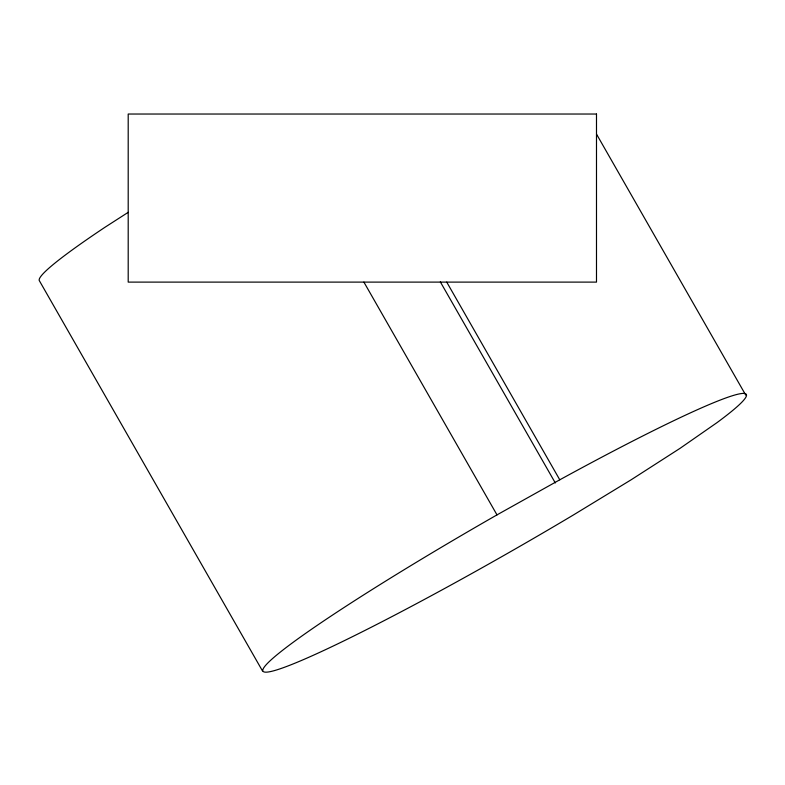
<?xml version="1.0" encoding="UTF-8"?>
<svg xmlns="http://www.w3.org/2000/svg" width="785" height="785" viewBox="0 0 785 785"><rect width="100%" height="100%" fill="white"/><g stroke="black" fill="none" stroke-linecap="round" stroke-linejoin="round"><path stroke-width="1.18" d="M128.2 212.333L104.974 227.267A278.233 19.311 -29.8 0 0 39.25 280.51L262.504 670.969M496.993 514.881L559.774 479.802A278.233 19.311 -29.8 0 1 716.95 422.673L680.026 448.353L631.12 479.802L573.56 514.881A278.233 19.311 -29.8 0 1 265.497 672.156A278.233 19.311 -29.8 0 1 496.993 514.881L363.897 282.109M596.492 134.078L745.75 395.12M446.734 282.109L559.774 479.802M440.336 281.884L555.309 482.961M596.492 114.031L128.2 114.031L128.2 282.109L596.492 282.109L596.492 114.031"/></g></svg>
